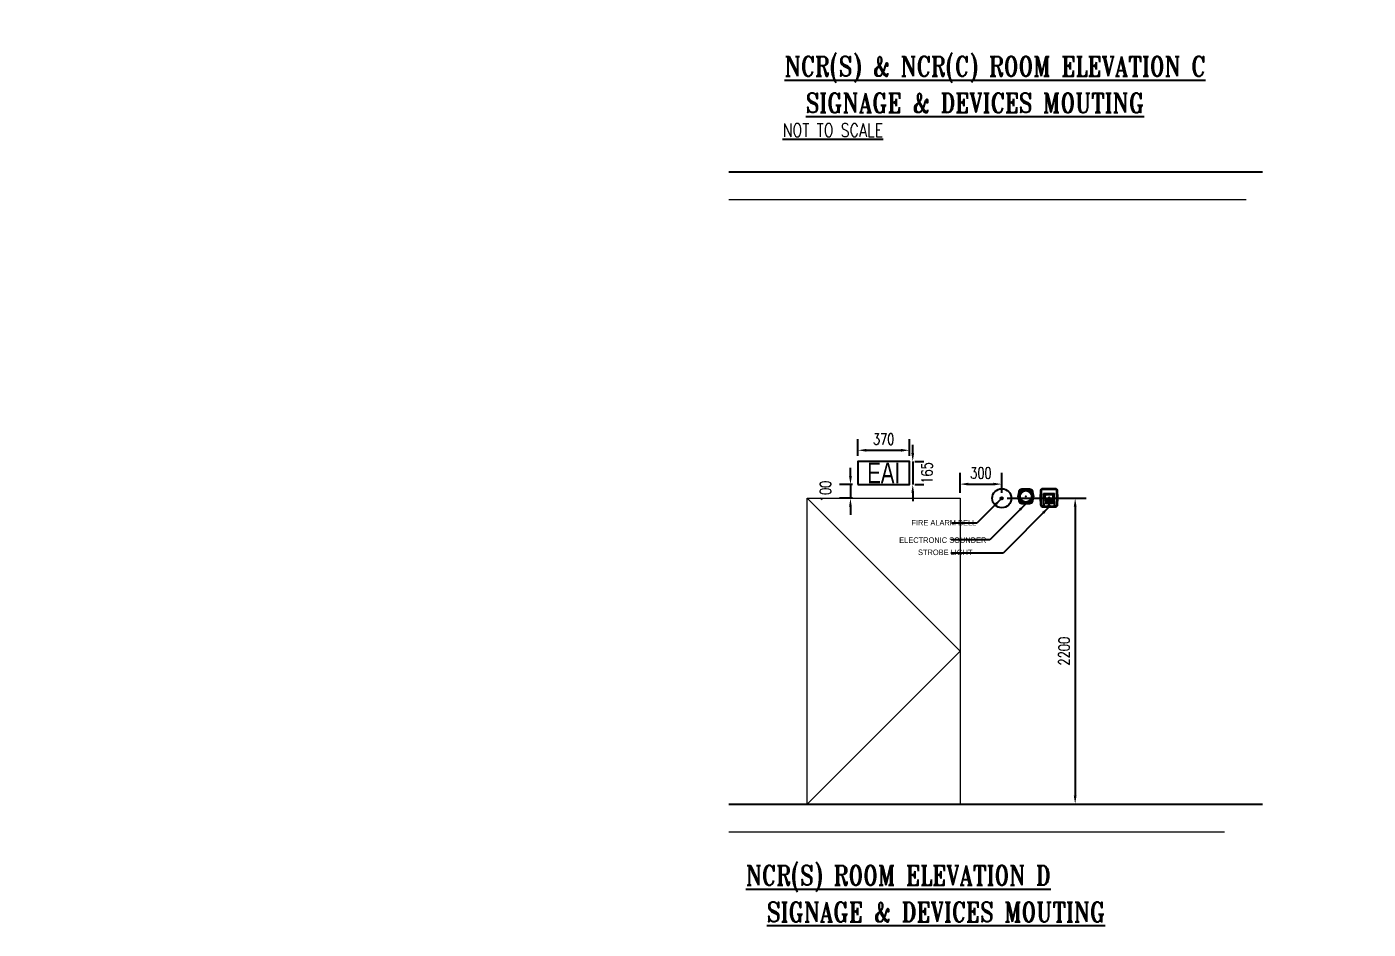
# Model space of a CAD drawing. Header units: millimetres. Extents: x -20146070 to 165023, y -3349561 to 35447.
# Drawn here: x -449191 to -439537, y -29742 to -23248 of the extents above; entities that cross this region are included whole.
import ezdxf
from ezdxf import colors
from ezdxf.entities.mleader import LeaderData, LeaderLine
from ezdxf.enums import TextEntityAlignment as Align
from ezdxf.lldxf.tags import DXFTag
from ezdxf.math import Vec2, Vec3

# ---------------------------------------------------------------- set-up
doc = ezdxf.new("R2010")
doc.units = ezdxf.units.MM
doc.header["$LTSCALE"] = 50
doc.header["$PDMODE"] = 35
doc.linetypes.add('CONTINOUS', pattern=[0])
doc.layers.get('Defpoints').update_dxf_attribs({"color": 8, "lineweight": 9})
for name, color, linetype in [('ASPL- F-ALARM-DEVICES', 1, 'Continuous'), ('ASPL- FM200-TEXT', 7, 'Continuous'), ('CALLPOINT', 1, 'Continuous'), ('EQUIP', 8, 'Continuous'), ('M-_FM200---_A-_N', 7, 'Continuous'), ('M_FIREALAM-_E-', 10, 'Continuous'), ('NW_GRID LINE', 8, 'Continuous')]:
    doc.layers.add(name, color=color, linetype=linetype)
doc.layers.add('M-_FIREALAM_E-', color=14, linetype='FIRE_ALARM', lineweight=30)
doc.layers.add('NW_BEAM AND COLUMN', color=134, linetype='Continuous', lineweight=5)
doc.styles.add('Arial', font='arial.ttf', dxfattribs={"width": 0.8, "height": 450})
doc.styles.add('DIM', font='romans.shx', dxfattribs={"width": 0.75})
doc.styles.add('MtXpl_Agency_FB', font='AGENCYR.TTF')
doc.styles.add('RomanS', font='romans__.ttf', dxfattribs={"width": 0.75, "height": 40})
doc.styles.add('ROMANT', font='romant')
tags = doc.linetypes.add('FIRE_ALARM', pattern='A,0.5,-0.2,["FA",Standard,S=0.1,R=0,X=-0.1,Y=-0.05],-0.25', length=0.95).pattern_tags.tags
tags[6] = DXFTag(74, 10)
doc.dimstyles.new('DIM40', dxfattribs={"dimscale": 40, "dimtxt": 2, "dimasz": 3, "dimexe": 2, "dimexo": 1, "dimgap": 1, "dimtad": 1, "dimdec": 0, "dimzin": 0, "dimdsep": 46, "dimtxsty": 'DIM', "dimcen": 0, "dimdle": 2, "dimclrd": 9, "dimclre": 9, "dimclrt": 4, "dimadec": 0, "dimazin": 0, "dimtfac": 1, "dimtdec": 0, "dimtmove": 2, "dimatfit": 3, "dimfxl": 1, "dimtolj": 1, "dimtzin": 0, "dimarcsym": 0})

# ---------------------------------------------------------------- blocks, each defined once
blk = doc.blocks.new('BELLL')
at = {"layer": 'CALLPOINT'}
for radius in [68.6, 9.15]:
    blk.add_circle((0, 0), radius, dxfattribs=at)
blk = doc.blocks.new('HORN')
at = {"layer": 'CALLPOINT'}
for radius in [54.4, 52.1, 43, 41.4, 1.25]:
    blk.add_circle((0, -1.2), radius, dxfattribs=at)
for centre, radius, start, end in [((107.4, -1.2), 160.6, 165.28277, 175.1583), ((107.4, -1.2), 160.1, 165.28277, 174.19906), ((-38.3, 37), 10, 104.4812, 165.28277), ((-38.3, 37), 9.5, 104.4812, 165.28277), ((0, -111.3), 163.1, 94.96878, 104.4812), ((0, -111.3), 162.6, 95.87205, 104.4812), ((0, -111.3), 163.1, 75.50888, 85.03122), ((0, -111.3), 162.6, 75.50888, 84.12795), ((38.3, 37), 9.5, 14.94038, 75.50888), ((38.3, 37), 10, 14.94038, 75.50888), ((-105, -1.2), 157.9, 5.72507, 14.94038), ((-105, -1.2), 158.4, 4.70965, 14.94038), ((107.4, -1.2), 160.6, 184.8417, 194.72079), ((107.4, -1.2), 160.1, 185.80094, 194.72079), ((-38.3, -39.5), 10, 194.72079, 255.43995), ((-38.3, -39.5), 9.5, 194.72079, 255.43995), ((0, 107.9), 162.3, 255.43995, 265.06971), ((0, 107.9), 161.8, 255.43995, 264.14923), ((0, 107.9), 162.3, 274.93029, 284.57001), ((0, 107.9), 161.8, 275.85077, 284.57001), ((38.3, -39.5), 9.5, 284.57001, 345.05601), ((38.3, -39.5), 10, 284.57001, 345.05601), ((-105, -1.2), 157.9, 345.05601, 354.27493), ((-105, -1.2), 158.4, 345.05601, 355.29035)]:
    blk.add_arc(centre, radius, start, end, dxfattribs=at)
blk = doc.blocks.new('A$C19921543')
at = {"color": 0, "linetype": 'Continuous', "lineweight": -2}
for p, q in [((-103.1, -59.3), (-103.1, 26.8)), ((-102.1, 27.8), (-23.9, 27.8)), ((-22.9, 26.8), (-22.9, -59.3)), ((-70.3, -60), (-70.4, -65.3)), ((-55.7, -60), (-55.6, -65.3)), ((-55.7, -60), (-55.6, -65.3))]:
    blk.add_line(p, q, dxfattribs=at)
at = {"color": 8, "linetype": 'Continuous', "lineweight": 5}
for p, q in [((-100.1, -17.2), (-100.1, 23.8)), ((-99.1, 24.8), (-26.9, 24.8)), ((-25.9, 23.8), (-25.9, -17.2)), ((-100.1, -17.2), (-97.8, -59.4)), ((-90, -15.9), (-36, -15.9)), ((-90, -15.9), (-89.9, -17.9)), ((-89.9, -17.9), (-36.1, -17.9)), ((-89.7, -20.9), (-89.6, -22.9)), ((-89.7, -20.9), (-36.3, -20.9)), ((-89.6, -22.9), (-36.4, -22.9)), ((-89.4, -25.9), (-89.3, -27.9)), ((-89.4, -25.9), (-36.6, -25.9)), ((-89.3, -27.9), (-36.7, -27.9)), ((-89.2, -30.9), (-89.1, -32.9)), ((-89.2, -30.9), (-36.8, -30.9)), ((-89.1, -32.9), (-36.9, -32.9)), ((-88.9, -35.9), (-88.8, -37.9)), ((-88.9, -35.9), (-37.1, -35.9)), ((-88.8, -37.9), (-37.2, -37.9)), ((-88.6, -40.9), (-88.5, -42.9)), ((-88.6, -40.9), (-37.4, -40.9)), ((-88.5, -42.9), (-37.5, -42.9)), ((-37.4, -40.9), (-37.5, -42.9)), ((-37.1, -35.9), (-37.2, -37.9)), ((-36.8, -30.9), (-36.9, -32.9)), ((-36.6, -25.9), (-36.7, -27.9)), ((-36.3, -20.9), (-36.4, -22.9)), ((-36, -15.9), (-36.1, -17.9)), ((-25.9, -17.2), (-28.2, -59.4))]:
    blk.add_line(p, q, dxfattribs=at)
at = {"color": 0, "linetype": 'Continuous', "lineweight": -2}
for points in [[(-114.6, 63.8), (-63, 65.5), (-11.4, 63.8, -0.395515), (-1.7, 54.1), (0, 0), (-1.6, -49.4, -0.395515), (-16.1, -64), (-63, -65.5), (-109.9, -64, -0.395515), (-124.4, -49.4), (-126, 0), (-124.3, 54.1, -0.395515)], [(-63, 21), (-63, 21), (-34.9, 20, -0.383561), (-33.9, 19.1), (-33, 6), (-33.9, -7.1, -0.383561), (-34.9, -8), (-63, -9), (-91.1, -8, -0.383561), (-92.1, -7.1), (-93, 6), (-92.1, 19.1, -0.383561), (-91.1, 20), (-63, 21)]]:
    blk.add_lwpolyline(points, format="xyb", close=True, dxfattribs=at)
blk.add_lwpolyline([(-70.3, -60.3), (-109.8, -59, -0.395515), (-119.4, -49.3), (-121, 0), (-119.3, 54, -0.395515), (-114.5, 58.8), (-63, 60.5), (-11.5, 58.8, -0.395515), (-6.7, 54), (-5, 0), (-6.6, -49.3, -0.395515), (-16.2, -59), (-55.7, -60.3)], format="xyb", dxfattribs=at)
at = {"color": 8, "linetype": 'Continuous', "lineweight": 5}
blk.add_lwpolyline([(-63, 20), (-34.9, 19), (-34, 6), (-34.9, -7), (-63, -8), (-91.1, -7), (-92, 6), (-91.1, 19)], close=True, dxfattribs=at)
at = {"color": 2, "linetype": 'Continuous', "lineweight": -2}
blk.add_circle((-63, 0), 2.78, dxfattribs=at)
at = {"color": 0, "linetype": 'Continuous', "lineweight": -2}
blk.add_circle((-63, -56.9), 2.2, dxfattribs=at)
for centre, start, end in [((-102.1, 26.8), 90, 180), ((-23.9, 26.8), 0, 90)]:
    blk.add_arc(centre, 1, start, end, dxfattribs=at)
at = {"color": 8, "linetype": 'Continuous', "lineweight": 5}
for centre, start, end in [((-99.1, 23.8), 90, 180), ((-26.9, 23.8), 0, 90)]:
    blk.add_arc(centre, 1, start, end, dxfattribs=at)
at = {"color": 0, "linetype": 'Continuous', "lineweight": -2}
blk.add_ellipse((-63, -60), major_axis=(0, 7.66), ratio=0.947656, start_param=4.673307, end_param=7.893064, dxfattribs=at)
blk = doc.blocks.new('STR')
at = {"layer": 'M-_FIREALAM_E-', "color": 1, "linetype": 'Continuous', "lineweight": -2, "xscale": -1}
blk.add_blockref('A$C19921543', (-63, 0), dxfattribs=at)
blk = doc.blocks.new('*D97')
at = {"layer": 'Defpoints', "color": 0, "transparency": 16777216}
for p in [(-442174.1, -26641.5), (-442174.1, -28841.5), (-441645.8, -28841.5)]:
    blk.add_point(p, dxfattribs=at)
at = {"layer": 'NW_BEAM AND COLUMN', "color": 9, "lineweight": -2, "transparency": 16777216}
for p, q in [((-442134.1, -26641.5), (-441565.8, -26641.5)), ((-441645.8, -26701.5), (-441645.8, -28781.5)), ((-442134.1, -28841.5), (-441565.8, -28841.5))]:
    blk.add_line(p, q, dxfattribs=at)
at = {"layer": 'NW_BEAM AND COLUMN', "color": 9, "transparency": 16777216}
for points in [[(-441655.8, -26701.5), (-441635.8, -26701.5), (-441645.8, -26641.5)], [(-441655.8, -28781.5), (-441635.8, -28781.5), (-441645.8, -28841.5)]]:
    blk.add_solid(points, dxfattribs=at)
at = {"layer": 'NW_BEAM AND COLUMN', "color": 4, "transparency": 16777216, "insert": (-441725.8, -27741.5), "char_height": 80, "attachment_point": 5, "rotation": 90, "style": 'DIM'}
blk.add_mtext('\\A1;2200', dxfattribs=at)
blk = doc.blocks.new('*D98')
at = {"layer": 'Defpoints', "color": 0, "transparency": 16777216}
for p in [(-442174.1, -26539.3), (-442474.1, -26641.5), (-442174.1, -26641.5)]:
    blk.add_point(p, dxfattribs=at)
at = {"layer": 'NW_BEAM AND COLUMN', "color": 9, "lineweight": -2, "transparency": 16777216}
for p, q in [((-442474.1, -26601.5), (-442474.1, -26459.3)), ((-442414.1, -26539.3), (-442234.1, -26539.3)), ((-442174.1, -26601.5), (-442174.1, -26459.3))]:
    blk.add_line(p, q, dxfattribs=at)
at = {"layer": 'NW_BEAM AND COLUMN', "color": 9, "transparency": 16777216}
for points in [[(-442414.1, -26529.3), (-442414.1, -26549.3), (-442474.1, -26539.3)], [(-442234.1, -26529.3), (-442234.1, -26549.3), (-442174.1, -26539.3)]]:
    blk.add_solid(points, dxfattribs=at)
at = {"layer": 'NW_BEAM AND COLUMN', "color": 4, "transparency": 16777216, "insert": (-442324.1, -26459.3), "char_height": 80, "attachment_point": 5, "style": 'DIM'}
blk.add_mtext('\\A1;300', dxfattribs=at)
blk = doc.blocks.new('*D99')
at = {"layer": 'Defpoints', "color": 0, "transparency": 16777216}
for p in [(-443209.1, -26541.5), (-443263, -26641.5), (-443209.1, -26641.5)]:
    blk.add_point(p, dxfattribs=at)
at = {"layer": 'NW_BEAM AND COLUMN', "color": 9, "lineweight": -2, "transparency": 16777216}
for p, q in [((-443263, -26481.5), (-443263, -26421.5)), ((-443249.1, -26541.5), (-443343, -26541.5)), ((-443263, -26541.5), (-443263, -26641.5)), ((-443249.1, -26641.5), (-443343, -26641.5)), ((-443263, -26701.5), (-443263, -26761.5))]:
    blk.add_line(p, q, dxfattribs=at)
at = {"layer": 'NW_BEAM AND COLUMN', "color": 9, "transparency": 16777216}
for points in [[(-443273, -26481.5), (-443253, -26481.5), (-443263, -26541.5)], [(-443273, -26701.5), (-443253, -26701.5), (-443263, -26641.5)]]:
    blk.add_solid(points, dxfattribs=at)
at = {"layer": 'NW_BEAM AND COLUMN', "color": 4, "transparency": 16777216, "insert": (-443443, -26591.5), "char_height": 80, "attachment_point": 5, "rotation": 90, "style": 'DIM'}
blk.add_mtext('\\A1;100', dxfattribs=at)
blk = doc.blocks.new('*D100')
at = {"layer": 'Defpoints', "color": 0, "transparency": 16777216}
for p in [(-442839.1, -26296), (-443209.1, -26376.5), (-442839.1, -26376.5)]:
    blk.add_point(p, dxfattribs=at)
at = {"layer": 'NW_BEAM AND COLUMN', "color": 9, "lineweight": -2, "transparency": 16777216}
for p, q in [((-443209.1, -26336.5), (-443209.1, -26216)), ((-442839.1, -26336.5), (-442839.1, -26216)), ((-443149.1, -26296), (-442899.1, -26296))]:
    blk.add_line(p, q, dxfattribs=at)
at = {"layer": 'NW_BEAM AND COLUMN', "color": 9, "transparency": 16777216}
for points in [[(-443149.1, -26286), (-443149.1, -26306), (-443209.1, -26296)], [(-442899.1, -26286), (-442899.1, -26306), (-442839.1, -26296)]]:
    blk.add_solid(points, dxfattribs=at)
at = {"layer": 'NW_BEAM AND COLUMN', "color": 4, "transparency": 16777216, "insert": (-443024.1, -26216), "char_height": 80, "attachment_point": 5, "style": 'DIM'}
blk.add_mtext('\\A1;370', dxfattribs=at)
blk = doc.blocks.new('*D101')
at = {"layer": 'Defpoints', "color": 0, "transparency": 16777216}
for p in [(-442839.1, -26376.5), (-442839.1, -26541.5), (-442814.8, -26541.5)]:
    blk.add_point(p, dxfattribs=at)
at = {"layer": 'NW_BEAM AND COLUMN', "color": 9, "lineweight": -2, "transparency": 16777216}
for p, q in [((-442814.8, -26316.5), (-442814.8, -26256.5)), ((-442814.8, -26376.5), (-442814.8, -26541.5)), ((-442799.1, -26376.5), (-442734.8, -26376.5)), ((-442799.1, -26541.5), (-442734.8, -26541.5)), ((-442814.8, -26601.5), (-442814.8, -26661.5))]:
    blk.add_line(p, q, dxfattribs=at)
at = {"layer": 'NW_BEAM AND COLUMN', "color": 9, "transparency": 16777216}
for points in [[(-442824.8, -26316.5), (-442804.8, -26316.5), (-442814.8, -26376.5)], [(-442824.8, -26601.5), (-442804.8, -26601.5), (-442814.8, -26541.5)]]:
    blk.add_solid(points, dxfattribs=at)
at = {"layer": 'NW_BEAM AND COLUMN', "color": 4, "transparency": 16777216, "insert": (-442712.3, -26459), "char_height": 80, "attachment_point": 5, "rotation": 90, "style": 'DIM'}
blk.add_mtext('\\A1;165', dxfattribs=at)
blk = doc.blocks.new('SMOKE_FC')
at = {"color": 7, "linetype": 'CONTINOUS'}
ml = blk.add_multileader_mtext('Standard', dxfattribs=at)
ml.set_content('{\\fArial|b0|i0|c0|p34;S}', color=7, style='RomanS')
ml.set_leader_properties(color=10)
ml.build(insert=Vec2(0, 0))
ml.multileader.update_dxf_attribs({"dogleg_length": 3.34, "arrow_head_size": 138.2, "scale": 50})
ctx = ml.context
ctx.base_point, ctx.scale, ctx.char_height, ctx.arrow_head_size, ctx.landing_gap_size, ctx.plane_origin = Vec3(10040043.2, 1663039.7), 50, 207.309, 138.2, 138.2, Vec3(10036641.4, 1659230.9)
notes = []
notes.append((ctx, [(0, (0, 0, 0), (0, 0), (1, 0), 1, [])]))
ctx.mtext.insert, ctx.mtext.flow_direction = Vec3(10040181.4, 1663145.2), 5
for ctx, leaders in notes:
    for number, flags, end, landing, length, lines in leaders:
        leader = LeaderData()
        leader.index, (leader.has_last_leader_line, leader.has_dogleg_vector, leader.attachment_direction) = number, flags
        leader.last_leader_point, leader.dogleg_vector, leader.dogleg_length = Vec3(end), Vec3(landing), length
        for number, points, colour, breaks in lines:
            line = LeaderLine()
            line.index, line.vertices, line.color, line.breaks = number, Vec3.list(points), colors.encode_raw_color(colour), breaks
            leader.lines.append(line)
        ctx.leaders.append(leader)
blk = doc.blocks.new('SMOKE')
at = {"color": 7, "linetype": 'CONTINOUS'}
ml = blk.add_multileader_mtext('Standard', dxfattribs=at)
ml.set_content('{\\fArial|b0|i0|c0|p34;S}', color=7, style='RomanS')
ml.set_leader_properties(color=10)
ml.build(insert=Vec2(0, 0))
ml.multileader.update_dxf_attribs({"dogleg_length": 3.34, "arrow_head_size": 171.1, "scale": 50})
ctx = ml.context
ctx.base_point, ctx.scale, ctx.char_height, ctx.arrow_head_size, ctx.landing_gap_size, ctx.plane_origin = Vec3(10040458.9, 1663039.1), 50, 256.669, 171.1, 171.1, Vec3(10036247.2, 1658323.4)
notes = []
notes.append((ctx, [(0, (0, 0, 0), (0, 0), (1, 0), 1, [])]))
ctx.mtext.insert, ctx.mtext.flow_direction = Vec3(10040630, 1663169.6), 5
for ctx, leaders in notes:
    for number, flags, end, landing, length, lines in leaders:
        leader = LeaderData()
        leader.index, (leader.has_last_leader_line, leader.has_dogleg_vector, leader.attachment_direction) = number, flags
        leader.last_leader_point, leader.dogleg_vector, leader.dogleg_length = Vec3(end), Vec3(landing), length
        for number, points, colour, breaks in lines:
            line = LeaderLine()
            line.index, line.vertices, line.color, line.breaks = number, Vec3.list(points), colors.encode_raw_color(colour), breaks
            leader.lines.append(line)
        ctx.leaders.append(leader)

msp = doc.modelspace()

# ---------------------------------------------------------------- linework, layer by layer
at = {"layer": 'ASPL- F-ALARM-DEVICES'}
msp.add_lwpolyline([(-443209.1, -26541.5), (-442839.1, -26541.5), (-442839.1, -26376.5), (-443209.1, -26376.5)], close=True, dxfattribs=at)
at = {"layer": 'NW_BEAM AND COLUMN'}
for points in [[(-444137.8, -24491.5), (-440414.9, -24491.5)], [(-443574.1, -26641.5), (-442474.1, -27741.5), (-443574.1, -28841.5)], [(-444137.8, -29041.5), (-440571.8, -29041.5)]]:
    msp.add_lwpolyline(points, dxfattribs=at)
msp.add_lwpolyline([(-442474.1, -28841.5), (-443574.1, -28841.5), (-443574.1, -26641.5), (-442474.1, -26641.5)], close=True, dxfattribs=at)
at = {"layer": 'NW_GRID LINE'}
for points in [[(-444137.8, -24291.5), (-440297.3, -24291.5)], [(-444137.8, -28841.5), (-440297.3, -28841.5)]]:
    msp.add_lwpolyline(points, dxfattribs=at)

# ---------------------------------------------------------------- block references
for name, p in [('BELLL', (-442174.1, -26641.5)), ('HORN', (-442001.1, -26626)), ('STR', (-441833.7, -26638.3))]:
    msp.add_blockref(name, p)
at = {"layer": 'M_FIREALAM-_E-'}
for name, p, xscale, yscale, zscale in [('SMOKE', (-13215027, -2136319.2), 1.28, 1.28, 1.28), ('SMOKE', (-12842896.3, -2136319.2), 1.28, 1.28, 1.28), ('SMOKE', (-13209527.3, -2137019.4), 1.28, 1.28, 1.28), ('SMOKE', (-12837356.5, -2137100.4), 1.28, 1.28, 1.28), ('SMOKE', (-13215027, -2138819.2), 1.28, 1.28, 1.28), ('SMOKE', (-12842882.2, -2139119.2), 1.28, 1.28, 1.28), ('SMOKE', (-12837356.5, -2141062.9), 1.28, 1.28, 1.28), ('SMOKE', (-13209538.6, -2141143.9), 1.28, 1.28, 1.28), ('SMOKE', (-13216376.9, -2141531.7), 1.28, 1.28, 1.28), ('SMOKE', (-13213677.1, -2141531.7), 1.28, 1.28, 1.28), ('SMOKE', (-12844197.6, -2141531.7), 1.28, 1.28, 1.28), ('SMOKE', (-12841946.4, -2141531.7), 1.28, 1.28, 1.28), ('SMOKE', (-10646155.8, -1718610.1), 1.024, 1.024, 1.024), ('SMOKE', (-10644656.4, -1718640.4), 1.024, 1.024, 1.024), ('SMOKE', (-10273997.7, -1718610.1), 1.024, 1.024, 1.024), ('SMOKE', (-10272498.3, -1718640.4), 1.024, 1.024, 1.024), ('SMOKE', (-13016264.7, -2148128.1), 1.28, 1.28, 1.28), ('SMOKE', (-20146070.2, -3348204.7), 2, 2, 2), ('SMOKE_FC', (-20145143.2, -3349560.7), 2, 2, 2)]:
    msp.add_blockref(name, p, dxfattribs=dict(at, xscale=xscale, yscale=yscale, zscale=zscale))

# ---------------------------------------------------------------- texts
at = {"layer": 'ASPL- FM200-TEXT', "style": 'Arial', "width": 0.7}
msp.add_text('EAI', height=150, dxfattribs=at).set_placement((-443024.1, -26459), align=Align.MIDDLE_CENTER)
at = {"layer": 'EQUIP', "color": 7, "style": 'ROMANT', "width": 0.8}
for s, height, p in [('%%UNCR(S) & NCR(C) ROOM ELEVATION C', 140.625, (-443736.7, -23603.1)), ('%%UNOT TO SCALE', 93.75, (-443751.2, -24039)), ('%%UNCR(S) ROOM ELEVATION D', 140.625, (-444015.9, -29425.6))]:
    msp.add_text(s, height=height, dxfattribs=at).set_placement(p)
for p in [(-442367.4, -23795.8), (-442646.6, -29618.3)]:
    msp.add_text('%%USIGNAGE & DEVICES MOUTING', height=140.625, dxfattribs=at).set_placement(p, align=Align.MIDDLE)
at = {"layer": 'M-_FM200---_A-_N', "ltscale": 150, "char_height": 40, "width": 922.268, "attachment_point": 1, "style": 'MtXpl_Agency_FB'}
for s, insert in [('FIRE ALARM BELL', (-442824.4, -26797)), ('ELECTRONIC SOUNDER', (-442912.1, -26922.5)), ('STROBE LIGHT', (-442776.9, -27010.3))]:
    msp.add_mtext(s, dxfattribs=dict(at, insert=insert))

# ---------------------------------------------------------------- dimensions: what is measured, and where the dimension line sits
at = {"layer": 'NW_BEAM AND COLUMN'}
for base, p1, p2, picture, middle in [((-442839.1, -26296), (-443209.1, -26376.5), (-442839.1, -26376.5), '*D100', (-443024.1, -26216)), ((-442174.1, -26539.3), (-442474.1, -26641.5), (-442174.1, -26641.5), '*D98', (-442324.1, -26459.3))]:
    dim = msp.add_linear_dim(base=base, p1=p1, p2=p2, dimstyle='DIM40', override={"dimasz": 1.5}, dxfattribs=at)
    dim.commit()
    dim.dimension.update_dxf_attribs({"geometry": picture, "text_midpoint": middle})
dim = msp.add_linear_dim(base=(-442814.8, -26541.5), p1=(-442839.1, -26376.5), p2=(-442839.1, -26541.5), angle=90, dimstyle='DIM40', override={"dimasz": 1.5}, dxfattribs=at)
dim.commit()
dim.dimension.update_dxf_attribs({"geometry": '*D101', "text_midpoint": (-442712.3, -26459), "dimtype": 160})
for base, p1, p2, picture, middle in [((-443263, -26641.5), (-443209.1, -26541.5), (-443209.1, -26641.5), '*D99', (-443443, -26591.5)), ((-441645.8, -28841.5), (-442174.1, -26641.5), (-442174.1, -28841.5), '*D97', (-441725.8, -27741.5))]:
    dim = msp.add_linear_dim(base=base, p1=p1, p2=p2, angle=90, dimstyle='DIM40', override={"dimasz": 1.5}, dxfattribs=at)
    dim.commit()
    dim.dimension.update_dxf_attribs({"geometry": picture, "text_midpoint": middle})

# ---------------------------------------------------------------- leaders
for points in [[(-442174.1, -26641.5), (-442352.6, -26820), (-442535.8, -26820)], [(-441833.7, -26703.8), (-442165.1, -27035.2), (-442541.2, -27035.2)], [(-442001.1, -26681.6), (-442259.9, -26940.4), (-442538.8, -26940.4)]]:
    msp.add_leader(points, dimstyle='DIM40', override={"dimasz": 1.5}, dxfattribs=at)

doc.saveas('drawing.dxf')
